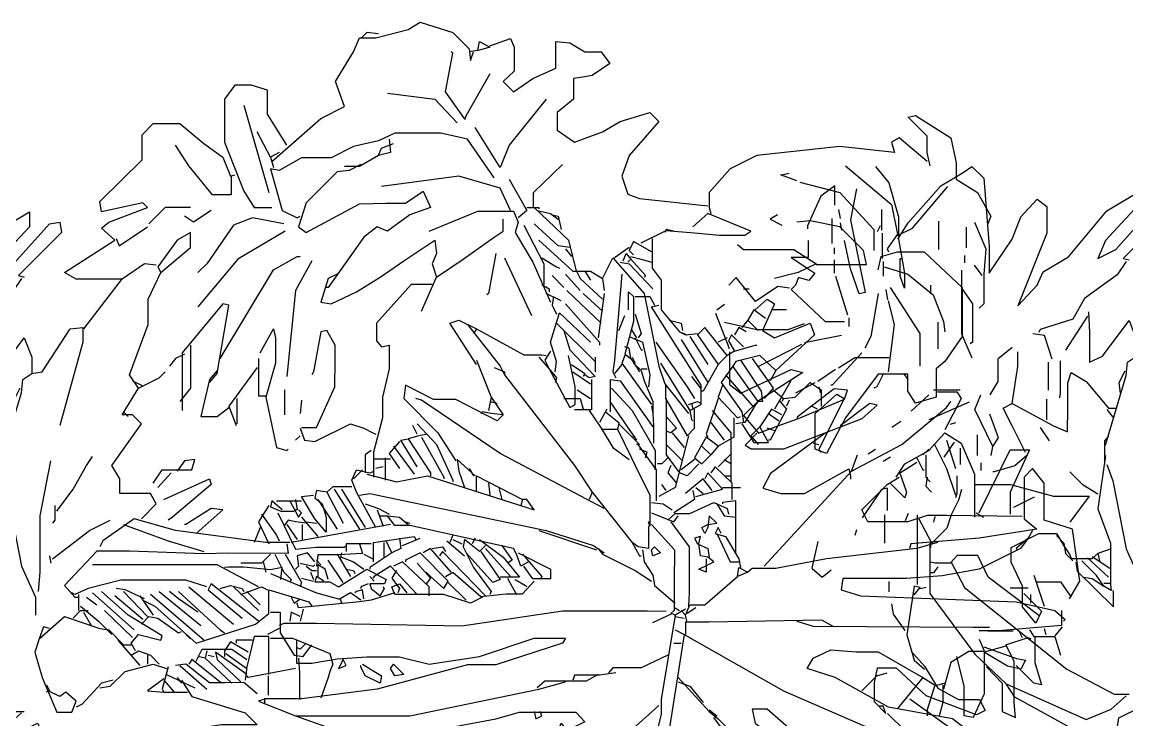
# Model space of a CAD drawing. Extents: x -109 to 1815, y -14679 to 345.
# Drawn here: x -96.079 to -95.54, y -54.977 to -54.637 of the extents above; entities that cross this region are included whole.
import ezdxf

# ---------------------------------------------------------------- set-up
doc = ezdxf.new("R2010")
doc.units = 0
doc.header["$MEASUREMENT"] = 0
doc.layers.get('0').update_dxf_attribs({"linetype": 'CONTINUOUS'})
doc.layers.add('linha-vista-3', color=1, linetype='CONTINUOUS')

# ---------------------------------------------------------------- blocks, each defined once
blk = doc.blocks.new('JARDIM_5')
at = {"linetype": 'Continuous'}
for points in [[(-0.07271, 0.32612), (-0.03863, 0.35607), (-0.0221, 0.36433), (-0.0283, 0.38189), (-0.01591, 0.40254), (-0.01177, 0.41235), (-0.00042, 0.41235), (0.0223, 0.41803), (0.03057, 0.4232), (0.05329, 0.41597), (0.06465, 0.40461), (0.06568, 0.39635), (0.06774, 0.40254)], [(0.00165, 0.41494), (-0.00661, 0.41597), (-0.01074, 0.41184)], [(0.07084, 0.40358), (0.07187, 0.40977), (0.0791, 0.40564), (0.07187, 0.40358), (0.06465, 0.40254)], [(0.0791, 0.40667), (0.09356, 0.41184), (0.09615, 0.40564), (0.09615, 0.38912), (0.0884, 0.38189), (0.09563, 0.37466), (0.10906, 0.38395), (0.12506, 0.39118), (0.12506, 0.40977), (0.13487, 0.40874), (0.1452, 0.40254), (0.15656, 0.40254), (0.16276, 0.39428), (0.15036, 0.38602), (0.1452, 0.38499), (0.13746, 0.38395), (0.13746, 0.3695), (0.12609, 0.3602), (0.12609, 0.34781), (0.13797, 0.33955), (0.15759, 0.34677), (0.16999, 0.354), (0.19064, 0.3602), (0.19684, 0.354), (0.17618, 0.33025), (0.17102, 0.31579), (0.17515, 0.3034), (0.18341, 0.3003), (0.23092, 0.29514)], [(0.06155, 0.35607), (0.04812, 0.37466), (0.05329, 0.40151), (0.05225, 0.40254)], [(0.0791, 0.38705), (0.06258, 0.35813), (0.06155, 0.35504)], [(-0.06238, 0.33748), (-0.07581, 0.35917), (-0.07581, 0.37569), (-0.08717, 0.37931), (-0.09853, 0.37931), (-0.10576, 0.3695), (-0.10576, 0.33955), (-0.09233, 0.30546), (-0.0851, 0.2941), (-0.07271, 0.2941)], [(0.00785, 0.37363), (0.04089, 0.3695), (0.05639, 0.35297)], [(0.11835, 0.3695), (0.09253, 0.33748), (0.08633, 0.32199), (0.06878, 0.34987)], [(-0.09233, 0.36536), (-0.07477, 0.30443)], [(0.38583, 0.32302), (0.38376, 0.33232), (0.38376, 0.34368), (0.37034, 0.3571)], [(0.37137, 0.3571), (0.3755, 0.35813), (0.40029, 0.34264), (0.4039, 0.32509), (0.4039, 0.31373), (0.41888, 0.30443), (0.42817, 0.28791), (0.42611, 0.28275)], [(-0.15326, 0.25383), (-0.16153, 0.25486), (-0.17701, 0.24402), (-0.20903, 0.24402), (-0.21729, 0.24866), (-0.18218, 0.27138), (-0.19147, 0.27965), (-0.18631, 0.28378), (-0.15946, 0.2941), (-0.16256, 0.2972), (-0.19147, 0.29101), (-0.19251, 0.29824), (-0.16307, 0.32715), (-0.16307, 0.34471), (-0.15533, 0.35245), (-0.13674, 0.35245), (-0.12021, 0.33851), (-0.10679, 0.32922), (-0.10162, 0.31579), (-0.09853, 0.31683)], [(-0.07374, 0.32922), (-0.08304, 0.34677)], [(0.0822, 0.31476), (0.06362, 0.34161), (0.04503, 0.34574), (0.01301, 0.34574), (0.00165, 0.34058), (-0.01591, 0.33645), (-0.0314, 0.3287), (-0.05205, 0.3287), (-0.06755, 0.31992), (-0.07374, 0.32096), (-0.06548, 0.29204), (-0.05515, 0.28688), (-0.05309, 0.28791)], [(0.00888, 0.34161), (0.00991, 0.33232), (0.00165, 0.33025), (-0.01177, 0.32251), (-0.0221, 0.32251)], [(0.38376, 0.32612), (0.36414, 0.34264), (0.35898, 0.33955), (0.36105, 0.33232), (0.32283, 0.33645), (0.265, 0.33025), (0.24641, 0.32096), (0.23195, 0.30443), (0.23195, 0.2941), (0.23298, 0.28997)], [(-0.10111, 0.31579), (-0.10111, 0.30288), (-0.11402, 0.30288), (-0.13054, 0.32302), (-0.13984, 0.33748)], [(-0.06755, 0.33232), (-0.07374, 0.32922), (-0.07168, 0.32199)], [(0.00165, 0.33025), (0.00371, 0.33541), (0.01198, 0.33851)], [(-0.01074, 0.32405), (-0.019, 0.31992), (-0.02727, 0.31889), (-0.04895, 0.2972), (-0.05412, 0.28068), (-0.04895, 0.27655), (-0.01177, 0.29669), (0.00681, 0.29695), (0.02024, 0.29695), (0.03263, 0.30546), (0.0378, 0.2941), (0.02334, 0.28894), (0.00785, 0.27758), (0.00062, 0.28068), (-0.00868, 0.27345), (-0.03346, 0.23834), (-0.03553, 0.23834)], [(0.10957, 0.2941), (0.10957, 0.30443), (0.12971, 0.32405)], [(0.09356, 0.29204), (0.08633, 0.30753), (0.05742, 0.31579), (0.00371, 0.30856)], [(0.29288, 0.31269), (0.28152, 0.31683)], [(0.28256, 0.31683), (0.28772, 0.31786)], [(0.32696, 0.32302), (0.35898, 0.29617), (0.36311, 0.27552), (0.35588, 0.26519), (0.35691, 0.26312)], [(-0.42178, 0.31063), (-0.41248, 0.29927), (-0.40577, 0.27552), (-0.40577, 0.26002), (-0.40164, 0.23627), (-0.40164, 0.22594), (-0.40474, 0.23421), (-0.40474, 0.2466), (-0.40319, 0.2466)], [(-0.40628, 0.26002), (-0.39905, 0.27138), (-0.37634, 0.2972), (-0.36084, 0.3065), (-0.35465, 0.31063), (-0.34639, 0.30237), (-0.34277, 0.25486), (-0.34277, 0.23627), (-0.32676, 0.26002), (-0.32057, 0.27552), (-0.30921, 0.28791), (-0.30249, 0.28275), (-0.30249, 0.26415), (-0.32263, 0.21355), (-0.30921, 0.22801), (-0.30508, 0.2373), (-0.28752, 0.24763), (-0.26067, 0.27965), (-0.24156, 0.29101), (-0.24156, 0.28068), (-0.2617, 0.25899), (-0.26686, 0.2466), (-0.25447, 0.25279), (-0.22762, 0.28275), (-0.22039, 0.28378), (-0.21936, 0.27655), (-0.24931, 0.2466), (-0.24518, 0.24557)], [(0.09253, 0.31373), (0.10492, 0.29204), (0.09873, 0.28688)], [(0.29495, 0.31166), (0.32283, 0.30443), (0.34659, 0.27861), (0.34659, 0.26415)], [(0.36311, 0.27448), (0.37344, 0.27965), (0.39822, 0.30856)], [(-0.45018, 0.28378), (-0.45018, 0.2972), (-0.45999, 0.28997), (-0.46928, 0.26932), (-0.46928, 0.26725)], [(-0.4352, 0.29514), (-0.43933, 0.27345), (-0.429, 0.22284), (-0.43314, 0.22181), (-0.43933, 0.23937), (-0.44346, 0.25899)], [(-0.12951, 0.2941), (-0.14707, 0.2941), (-0.15843, 0.28275)], [(0.10492, 0.2941), (0.11319, 0.2941), (0.11319, 0.29307)], [(0.11009, 0.2941), (0.13384, 0.27138), (0.13901, 0.25073), (0.1421, 0.24453), (0.15759, 0.23007)], [(-0.11505, 0.29204), (-0.12744, 0.28378), (-0.13364, 0.28791)], [(-0.06445, 0.28275), (-0.08613, 0.28688), (-0.09956, 0.28171), (-0.11815, 0.25486), (-0.12435, 0.24866)], [(0.0316, 0.22181), (0.04193, 0.24557), (0.06052, 0.25796), (0.0822, 0.27345), (0.0884, 0.27758), (0.0884, 0.28584)], [(0.03676, 0.27758), (0.07084, 0.29152), (0.09563, 0.29152), (0.09873, 0.28378), (0.09666, 0.27655), (0.10906, 0.25589), (0.12145, 0.22801)], [(0.11215, 0.29204), (0.12145, 0.28997), (0.12661, 0.28584)], [(0.12248, 0.28894), (0.12661, 0.28791), (0.12868, 0.27861)], [(0.18445, 0.26932), (0.202, 0.2781), (0.22163, 0.27629), (0.23918, 0.27487), (0.25674, 0.27487), (0.26087, 0.27758), (0.23092, 0.28997), (0.22059, 0.28068)], [(0.27946, 0.28894), (0.27429, 0.28584), (0.28256, 0.28171)], [(0.30631, 0.25434), (0.34142, 0.25434), (0.33936, 0.26415), (0.32283, 0.28068), (0.30218, 0.28481), (0.29288, 0.28378)], [(-0.4476, 0.28068), (-0.44656, 0.27448)], [(-0.41764, 0.28068), (-0.41764, 0.26622)], [(-0.18115, 0.27242), (-0.17908, 0.26725), (-0.15946, 0.28068)], [(-0.06341, 0.27758), (-0.09646, 0.25796), (-0.12435, 0.22491)], [(0.10286, 0.28171), (0.1168, 0.25486), (0.1168, 0.2404)], [(0.13487, 0.26622), (0.12661, 0.26725), (0.11009, 0.28275)], [(0.20717, 0.27758), (0.202, 0.27861), (0.20097, 0.27655)], [(0.41681, 0.28378), (0.42456, 0.26519), (0.42327, 0.24763), (0.42327, 0.22698), (0.41991, 0.22388)], [(-0.45224, 0.27448), (-0.45224, 0.25693)], [(-0.44656, 0.27138), (-0.44553, 0.26622)], [(-0.37788, 0.27242), (-0.37788, 0.25279)], [(-0.16359, 0.07723), (-0.15326, 0.08756), (-0.15739, 0.09478), (-0.17856, 0.09478), (-0.17856, 0.10511), (-0.18424, 0.11441), (-0.16359, 0.14332), (-0.16978, 0.14952), (-0.17701, 0.14952), (-0.16565, 0.16811), (-0.17185, 0.1774), (-0.15894, 0.21252), (-0.15894, 0.23007), (-0.15016, 0.24866), (-0.12951, 0.26622), (-0.12951, 0.27655), (-0.1388, 0.27138), (-0.15223, 0.25279), (-0.15016, 0.24866)], [(-0.02727, 0.24763), (-0.03346, 0.24453), (-0.03863, 0.22801), (-0.0314, 0.22698), (-0.01384, 0.23524), (0.00268, 0.24557), (0.01921, 0.25693), (0.04089, 0.27138), (0.04193, 0.26209), (0.03883, 0.25486), (0.04193, 0.24557)], [(0.11319, 0.27138), (0.13694, 0.2497), (0.14933, 0.2497), (0.15759, 0.24453), (0.16482, 0.25899), (0.18651, 0.23421), (0.19684, 0.1836), (0.20097, 0.17121), (0.21749, 0.15055)], [(0.19168, 0.26312), (0.17928, 0.27035), (0.17618, 0.26415), (0.17928, 0.26106)], [(0.19219, 0.27242), (0.19219, 0.25176), (0.19839, 0.2435), (0.19839, 0.22284), (0.2113, 0.20735), (0.21646, 0.20529)], [(-0.41868, 0.26932), (-0.42074, 0.26519)], [(-0.41713, 0.26415), (-0.41713, 0.2466)], [(-0.35878, 0.26829), (-0.35878, 0.25383)], [(0.08324, 0.26209), (0.07807, 0.23421), (0.07704, 0.23317)], [(0.13178, 0.26519), (0.13591, 0.26002)], [(0.17618, 0.26622), (0.16586, 0.25899)], [(0.17205, 0.25693), (0.17412, 0.26209), (0.17722, 0.25796), (0.17515, 0.25589)], [(0.25157, 0.26829), (0.2557, 0.26467), (0.29082, 0.26467), (0.30631, 0.25486), (0.29392, 0.24866), (0.27739, 0.24453)], [(0.34969, 0.25073), (0.35175, 0.26002), (0.36311, 0.26312), (0.3817, 0.26312), (0.40804, 0.23834), (0.40804, 0.20426), (0.39616, 0.1867), (0.38996, 0.18154), (0.38996, 0.16191), (0.3755, 0.15778), (0.37034, 0.16604), (0.37034, 0.17792), (0.34969, 0.17792), (0.32696, 0.14745), (0.31354, 0.12267), (0.30579, 0.12577), (0.30579, 0.15055), (0.32077, 0.16398), (0.32593, 0.16088), (0.31664, 0.14229), (0.30837, 0.12577), (0.30941, 0.1237)], [(-0.46877, 0.25899), (-0.46877, 0.24711), (-0.48064, 0.24711), (-0.47032, 0.2404), (-0.46412, 0.23627), (-0.46825, 0.23111), (-0.47548, 0.23317), (-0.47754, 0.22801), (-0.48064, 0.22491), (-0.45689, 0.20271), (-0.44346, 0.20271)], [(-0.10885, 0.18876), (-0.07168, 0.25073), (-0.05515, 0.26002), (-0.05309, 0.26002)], [(-0.04482, 0.25693), (-0.05618, 0.23627), (-0.06238, 0.17637)], [(0.08943, 0.25899), (0.10802, 0.21871)], [(0.11525, 0.25899), (0.12558, 0.25279), (0.12765, 0.25176)], [(0.16999, 0.25589), (0.17618, 0.25486), (0.19271, 0.2373)], [(0.17722, 0.26002), (0.18445, 0.25796), (0.19168, 0.25589)], [(0.17722, 0.25796), (0.18754, 0.2466), (0.18651, 0.24557)], [(-0.45069, 0.25383), (-0.45069, 0.2497)], [(-0.35981, 0.24866), (-0.35981, 0.2435)], [(0.12248, 0.2466), (0.13074, 0.23834)], [(0.13178, 0.24763), (0.1421, 0.23627)], [(0.1452, 0.2497), (0.14933, 0.2435)], [(0.17102, 0.24763), (0.16586, 0.18773), (0.16482, 0.17947), (0.16689, 0.17534)], [(0.35382, 0.25279), (0.37034, 0.24763), (0.3879, 0.23317), (0.39512, 0.21458), (0.39616, 0.20735)], [(0.42198, 0.2466), (0.41681, 0.25383)], [(-0.45069, 0.24557), (-0.45069, 0.23627)], [(-0.41661, 0.24453), (-0.41661, 0.23421)], [(-0.24724, 0.24453), (-0.25344, 0.23524), (-0.27616, 0.21871), (-0.28442, 0.20426), (-0.30714, 0.19703), (-0.30818, 0.19496)], [(-0.17701, 0.24453), (-0.20387, 0.20942)], [(0.03883, 0.2404), (0.02437, 0.2404), (0.0001, 0.21355), (0.0001, 0.20116), (0.00371, 0.19703), (0.00888, 0.19806), (0.00888, 0.18154), (0.00423, 0.16191), (0.00423, 0.14745), (-0.00196, 0.1237), (-0.00196, 0.10614)], [(0.11525, 0.2404), (0.12042, 0.2373), (0.12042, 0.23524)], [(0.15759, 0.24453), (0.15863, 0.23627)], [(-0.48167, 0.22594), (-0.48994, 0.22698), (-0.50543, 0.21665), (-0.51885, 0.23317), (-0.52402, 0.22801)], [(-0.44966, 0.23421), (-0.4414, 0.20735)], [(-0.36188, 0.23834), (-0.36188, 0.19393), (-0.35465, 0.1774)], [(0.12868, 0.22904), (0.11835, 0.23421)], [(0.12351, 0.23214), (0.12248, 0.22594), (0.12558, 0.21975)], [(0.15656, 0.21355), (0.13281, 0.23627)], [(0.15759, 0.22181), (0.14417, 0.23421)], [(0.15863, 0.23421), (0.15449, 0.20322)], [(0.17567, 0.22284), (0.17567, 0.23524), (0.17928, 0.23214), (0.17928, 0.21458), (0.17308, 0.19186), (0.17722, 0.18876), (0.17618, 0.19599), (0.17308, 0.19703)], [(0.18031, 0.23214), (0.19064, 0.23214), (0.19374, 0.22594)], [(0.2557, 0.2373), (0.25984, 0.2373)], [(0.34969, 0.23421), (0.34452, 0.20426), (0.34039, 0.19599)], [(0.35795, 0.23834), (0.3786, 0.20632), (0.3786, 0.18567), (0.3786, 0.1836)], [(0.40752, 0.23834), (0.41527, 0.22698), (0.41527, 0.20013), (0.41371, 0.19909)], [(-0.41455, 0.22491), (-0.41351, 0.21768)], [(-0.38357, 0.22801), (-0.38357, 0.22181)], [(-0.11608, 0.17224), (-0.11092, 0.17844), (-0.10266, 0.22594), (-0.10679, 0.22698), (-0.13519, 0.1929), (-0.13519, 0.15262)], [(0.13178, 0.22698), (0.15553, 0.20013), (0.15553, 0.19806)], [(0.21853, 0.15262), (0.22627, 0.15675), (0.22627, 0.17018), (0.19168, 0.22491), (0.19684, 0.22594)], [(0.26397, 0.22284), (0.27223, 0.23007), (0.27739, 0.22698), (0.26913, 0.20839), (0.27739, 0.20322), (0.30218, 0.21355), (0.30528, 0.20529), (0.27843, 0.1805), (0.27429, 0.17327)], [(0.35691, 0.17947), (0.36105, 0.21252), (0.35691, 0.22904)], [(0.06981, 0.18463), (0.05122, 0.21355), (0.05742, 0.21562), (0.06981, 0.20942), (0.06774, 0.20632)], [(0.12455, 0.17947), (0.12558, 0.1867), (0.12145, 0.20013), (0.12765, 0.22078), (0.14933, 0.20013)], [(0.16895, 0.20839), (0.17308, 0.21871)], [(0.18031, 0.21975), (0.18445, 0.20632), (0.18238, 0.20322)], [(0.20407, 0.21562), (0.21233, 0.21355), (0.21336, 0.20839)], [(0.2588, 0.21562), (0.25467, 0.21045)], [(0.2712, 0.21665), (0.26293, 0.22284), (0.2588, 0.21562), (0.26603, 0.20839)], [(-0.53331, 0.20839), (-0.52402, 0.18463), (-0.52402, 0.1836)], [(-0.52712, 0.21458), (-0.53228, 0.21045)], [(-0.49407, 0.21097), (-0.48374, 0.21097)], [(-0.27358, 0.20942), (-0.2728, 0.19496), (-0.2728, 0.17431), (-0.26377, 0.17844), (-0.24518, 0.20322), (-0.24001, 0.1898), (-0.24001, 0.17844)], [(-0.2617, 0.11647), (-0.24724, 0.16501), (-0.24621, 0.17431), (-0.24001, 0.17844), (-0.23278, 0.17947), (-0.21316, 0.20942), (-0.20438, 0.21045), (-0.20438, 0.20013), (-0.21936, 0.14642), (-0.22039, 0.14229)], [(-0.08097, 0.1929), (-0.07168, 0.20942), (-0.07013, 0.20322), (-0.07013, 0.18567), (-0.07684, 0.16191), (-0.06961, 0.1268), (-0.06238, 0.12473), (-0.06135, 0.12577)], [(-0.05205, 0.14074), (-0.04173, 0.14074), (-0.02882, 0.16914), (-0.02856, 0.18773), (-0.02856, 0.19806), (-0.0345, 0.20839), (-0.03863, 0.20735), (-0.04379, 0.17947), (-0.04482, 0.1774)], [(0.06362, 0.21252), (0.08633, 0.1836), (0.08943, 0.1774), (0.13797, 0.11441), (0.15036, 0.09582), (0.1483, 0.09065)], [(0.06981, 0.20942), (0.10286, 0.19135), (0.11525, 0.19135), (0.11835, 0.19083)], [(0.12558, 0.21355), (0.15243, 0.1867)], [(0.13074, 0.20839), (0.13487, 0.19496), (0.15243, 0.17637), (0.1483, 0.17534), (0.1452, 0.1774)], [(0.17722, 0.20942), (0.18135, 0.20322)], [(0.23815, 0.18463), (0.24434, 0.19083), (0.22885, 0.21045), (0.22369, 0.20529), (0.23815, 0.18463), (0.22782, 0.16604), (0.22679, 0.16604)], [(0.25777, 0.20735), (0.25261, 0.21045), (0.24951, 0.20529)], [(-0.52712, 0.20219), (-0.5044, 0.19703), (-0.48271, 0.19703), (-0.47135, 0.20116)], [(-0.44037, 0.20529), (-0.44037, 0.19909)], [(-0.3784, 0.20219), (-0.3784, 0.1836)], [(-0.27409, 0.20632), (-0.28958, 0.18257)], [(0.17618, 0.20426), (0.18548, 0.20013), (0.19064, 0.1774), (0.18961, 0.16914)], [(0.18031, 0.20322), (0.18445, 0.19496), (0.18548, 0.19496)], [(0.19477, 0.20013), (0.21646, 0.16914), (0.22163, 0.16088)], [(0.2113, 0.20735), (0.21543, 0.20529), (0.22369, 0.20632)], [(0.21233, 0.20219), (0.23092, 0.17224)], [(0.21853, 0.20426), (0.23092, 0.18463)], [(0.24434, 0.20322), (0.23815, 0.20013)], [(0.2557, 0.19703), (0.24744, 0.20529), (0.24538, 0.20116), (0.24951, 0.19393), (0.24434, 0.19083)], [(-0.44553, 0.1929), (-0.47135, 0.18773)], [(-0.29888, 0.17637), (-0.30404, 0.1929), (-0.31231, 0.19393)], [(-0.12951, 0.19806), (-0.12951, 0.16811), (-0.13674, 0.15882)], [(0.12145, 0.19393), (0.11732, 0.18773), (0.12042, 0.18154), (0.13487, 0.15468), (0.13849, 0.15675), (0.13849, 0.16914), (0.13384, 0.19083)], [(0.24951, 0.19393), (0.26397, 0.19806), (0.265, 0.19806)], [(0.33832, 0.1929), (0.31767, 0.17018), (0.31664, 0.17018)], [(-0.47341, 0.1867), (-0.50336, 0.17121)], [(-0.13364, 0.19186), (-0.13984, 0.18876), (-0.14397, 0.1836)], [(-0.082, 0.18876), (-0.082, 0.16295), (-0.07684, 0.16295)], [(0.06981, 0.18773), (0.08014, 0.16191), (0.07807, 0.15262)], [(0.11319, 0.1898), (0.12145, 0.1805), (0.12558, 0.17534), (0.12455, 0.17224)], [(0.15243, 0.1898), (0.15243, 0.17947)], [(0.17308, 0.19083), (0.17102, 0.18567), (0.19168, 0.15675)], [(0.17722, 0.18876), (0.18341, 0.17947)], [(0.17825, 0.1898), (0.18031, 0.18567)], [(0.17928, 0.18567), (0.18445, 0.1805), (0.18651, 0.17327), (0.19271, 0.15882), (0.19271, 0.15055)], [(0.19787, 0.18567), (0.21853, 0.15262), (0.21956, 0.14642), (0.22059, 0.14539)], [(0.27843, 0.1805), (0.26707, 0.19083), (0.25054, 0.1867), (0.24848, 0.1836)], [(0.25364, 0.18773), (0.2681, 0.16604), (0.26913, 0.15882), (0.26603, 0.15882)], [(0.2619, 0.18876), (0.27636, 0.16811), (0.27016, 0.16088)], [(-0.5235, 0.18154), (-0.5235, 0.15882), (-0.51576, 0.15262), (-0.48064, 0.16914), (-0.47238, 0.16708), (-0.50336, 0.14745), (-0.51369, 0.13713), (-0.50336, 0.12473), (-0.48994, 0.1299), (-0.47548, 0.13506), (-0.44346, 0.14849), (-0.4414, 0.15468), (-0.45069, 0.15572), (-0.47651, 0.13609), (-0.47651, 0.13506)], [(-0.41248, 0.1774), (-0.43623, 0.1774), (-0.4476, 0.17018)], [(-0.32676, 0.18463), (-0.33658, 0.17637), (-0.33658, 0.16088), (-0.34225, 0.15159)], [(-0.32676, 0.14539), (-0.32263, 0.17121), (-0.32263, 0.18154)], [(-0.16565, 0.16811), (-0.1512, 0.17534), (-0.14707, 0.17947)], [(-0.11092, 0.1805), (-0.11608, 0.17431), (-0.12228, 0.14849), (-0.11092, 0.14849), (-0.10266, 0.15468)], [(-0.08304, 0.18257), (-0.10266, 0.15572), (-0.09749, 0.14229)], [(0.0822, 0.18257), (0.08943, 0.17947), (0.08943, 0.1774)], [(0.13591, 0.18463), (0.1452, 0.17844), (0.14417, 0.17637)], [(0.13694, 0.17947), (0.14933, 0.17121)], [(0.17102, 0.18463), (0.16586, 0.17844)], [(0.18445, 0.18154), (0.18858, 0.18154)], [(0.24331, 0.1774), (0.26293, 0.15468), (0.26603, 0.15882), (0.24848, 0.1836), (0.24021, 0.17224), (0.25467, 0.15159), (0.2557, 0.14436)], [(0.35278, 0.1774), (0.34865, 0.16914), (0.34659, 0.16811)], [(0.36724, 0.17844), (0.37034, 0.17431)], [(-0.30146, 0.17431), (-0.30146, 0.15468)], [(-0.2932, 0.17534), (-0.2932, 0.15262), (-0.29372, 0.14952)], [(-0.16978, 0.17327), (-0.16359, 0.17018), (-0.16359, 0.16914)], [(0.08014, 0.16191), (0.0884, 0.14952), (0.08427, 0.14539), (0.05535, 0.16036), (0.03986, 0.16036), (0.02024, 0.17018), (0.01921, 0.16088), (0.04296, 0.13713), (0.05535, 0.1175)], [(0.14985, 0.17431), (0.14985, 0.15313), (0.13797, 0.15313)], [(0.16327, 0.15159), (0.16327, 0.17431), (0.16999, 0.17327), (0.19271, 0.14126)], [(0.20149, 0.17121), (0.20149, 0.16088), (0.21646, 0.13506), (0.22163, 0.14023), (0.22163, 0.15262), (0.22163, 0.15365)], [(0.21956, 0.17637), (0.22575, 0.16811)], [(0.24125, 0.17018), (0.23815, 0.16191), (0.25157, 0.14745), (0.25364, 0.14849)], [(0.28875, 0.17327), (0.27739, 0.15365)], [(0.28359, 0.16088), (0.29185, 0.16191), (0.30218, 0.17224), (0.30992, 0.16708), (0.30992, 0.15572)], [(-0.44966, 0.16914), (-0.46205, 0.16088)], [(-0.31747, 0.11131), (-0.32676, 0.1299), (-0.33296, 0.14229), (-0.32676, 0.14539), (-0.29785, 0.1299), (-0.28803, 0.12577), (-0.28778, 0.14229), (-0.28778, 0.15985), (-0.28545, 0.16708), (-0.27513, 0.16088), (-0.25963, 0.14229), (-0.25447, 0.14229)], [(-0.24827, 0.16811), (-0.2524, 0.15985), (-0.25137, 0.15262)], [(-0.06393, 0.16708), (-0.06393, 0.14952)], [(0.14004, 0.16708), (0.14933, 0.16088)], [(0.16379, 0.16811), (0.17825, 0.15262), (0.19426, 0.12473), (0.19426, 0.11234), (0.19374, 0.11131)], [(0.27636, 0.16708), (0.28359, 0.16088), (0.28256, 0.15882)], [(0.30837, 0.16914), (0.30941, 0.16501)], [(0.39099, 0.16553), (0.40442, 0.16553), (0.40752, 0.16088), (0.39616, 0.13919)], [(-0.46412, 0.15985), (-0.47754, 0.15262)], [(-0.36291, 0.15468), (-0.3815, 0.15468)], [(-0.09698, 0.14332), (-0.09698, 0.16088)], [(-0.05205, 0.15985), (-0.05309, 0.15055)], [(0.15863, 0.08446), (0.08633, 0.12267), (0.0316, 0.15985), (0.02747, 0.16088)], [(0.0791, 0.15882), (0.08427, 0.15778)], [(0.13074, 0.16088), (0.1421, 0.16088), (0.14417, 0.15365)], [(0.16276, 0.15882), (0.18135, 0.13196)], [(0.19168, 0.15572), (0.19271, 0.15055), (0.19322, 0.14229), (0.19322, 0.1299)], [(0.202, 0.16088), (0.202, 0.12164), (0.21027, 0.11028), (0.2113, 0.11028)], [(0.21749, 0.15675), (0.22369, 0.15882), (0.22575, 0.15778)], [(0.21956, 0.15778), (0.22059, 0.15365)], [(0.23815, 0.16088), (0.22989, 0.13609), (0.23092, 0.13403)], [(0.26293, 0.15468), (0.25674, 0.14436), (0.25054, 0.14332)], [(0.27016, 0.04418), (0.3311, 0.11028), (0.36621, 0.12887), (0.39719, 0.15468), (0.40029, 0.15882)], [(0.28049, 0.15985), (0.28566, 0.15365), (0.27429, 0.13196), (0.27326, 0.13196)], [(0.28772, 0.15985), (0.28566, 0.15572)], [(0.30734, 0.15365), (0.30321, 0.15572)], [(-0.3846, 0.15159), (-0.39699, 0.14023)], [(-0.35671, 0.14642), (-0.3846, 0.13403)], [(-0.34019, 0.11544), (-0.35258, 0.14126), (-0.34845, 0.15159)], [(-0.30249, 0.13403), (-0.30249, 0.14849)], [(-0.17598, 0.15159), (-0.17288, 0.14849)], [(0.0884, 0.14952), (0.08014, 0.15055), (0.07394, 0.15159), (0.07291, 0.15055)], [(0.1483, 0.15262), (0.15656, 0.14023), (0.16482, 0.1268), (0.17618, 0.11854)], [(0.16069, 0.15365), (0.15553, 0.14436)], [(0.15966, 0.15159), (0.16895, 0.14436), (0.16792, 0.13919)], [(0.202, 0.14849), (0.20923, 0.14023), (0.2051, 0.13713), (0.202, 0.13816)], [(0.24899, 0.14745), (0.24899, 0.13403), (0.23815, 0.12783), (0.23298, 0.12164), (0.22679, 0.12783)], [(0.23402, 0.15262), (0.24693, 0.13713), (0.24693, 0.10305)], [(0.28256, 0.14952), (0.27533, 0.15365), (0.26707, 0.14126)], [(0.27326, 0.15055), (0.28049, 0.14539)], [(-0.5044, 0.12473), (-0.51266, 0.11647), (-0.50853, 0.11389), (-0.48581, 0.11389), (-0.43107, 0.13506), (-0.42074, 0.14436), (-0.42591, 0.14539), (-0.44656, 0.1299)], [(-0.26067, 0.14126), (-0.25654, 0.13609)], [(-0.05309, 0.14023), (-0.04999, 0.13196), (-0.04276, 0.13093), (-0.01797, 0.14332), (-0.00868, 0.14023), (-0.00248, 0.13713), (-0.00042, 0.13609)], [(0.0285, 0.13609), (0.0254, 0.14229)], [(0.0285, 0.14332), (0.04193, 0.12887), (0.05329, 0.10408), (0.05329, 0.10305)], [(0.15656, 0.13971), (0.16792, 0.13971), (0.17722, 0.1206), (0.18031, 0.11441), (0.19064, 0.09375), (0.19064, 0.07206), (0.18961, 0.07516), (0.19064, 0.07516)], [(0.16895, 0.14332), (0.17825, 0.13403), (0.18031, 0.13506)], [(0.23298, 0.14436), (0.24228, 0.13196)], [(0.25467, 0.14332), (0.26293, 0.13041), (0.27326, 0.13041), (0.26707, 0.14126), (0.26087, 0.13506), (0.26603, 0.12887)], [(0.27843, 0.13816), (0.27223, 0.14023)], [(-0.40422, 0.133), (-0.41041, 0.12887)], [(-0.36601, 0.13196), (-0.37014, 0.13093)], [(-0.34122, 0.10924), (-0.34019, 0.11544), (-0.33606, 0.12164), (-0.34225, 0.13816)], [(-0.05309, 0.13506), (-0.05618, 0.13196)], [(0.01611, 0.13093), (0.00888, 0.12267), (0.01611, 0.11234)], [(0.0285, 0.11337), (0.01714, 0.13196), (0.0223, 0.133), (0.0378, 0.10924), (0.0378, 0.10718)], [(0.03573, 0.13609), (0.02953, 0.13506), (0.0223, 0.133)], [(0.0316, 0.13403), (0.04709, 0.10614), (0.04709, 0.10511)], [(0.17825, 0.13403), (0.18341, 0.12887)], [(0.21749, 0.13506), (0.2082, 0.09892), (0.19684, 0.09272)], [(0.20613, 0.13713), (0.2144, 0.1268)], [(0.23815, 0.12783), (0.22989, 0.13403), (0.22163, 0.11957), (0.22679, 0.11544), (0.23298, 0.12164)], [(0.36208, 0.10614), (0.36828, 0.11544), (0.3848, 0.12473), (0.39616, 0.13713), (0.40752, 0.1299), (0.41681, 0.10821), (0.41681, 0.07826)], [(0.39719, 0.13196), (0.40339, 0.11234)], [(-0.45689, 0.12473), (-0.4951, 0.09685), (-0.50026, 0.08652), (-0.48787, 0.08291), (-0.47135, 0.08291), (-0.44037, 0.09995), (-0.43933, 0.09478), (-0.43933, 0.09272)], [(-0.35103, 0.1237), (-0.35103, 0.10924)], [(-0.30714, 0.12887), (-0.30095, 0.11957)], [(-0.00352, 0.12473), (-0.00765, 0.12164), (-0.00765, 0.10924)], [(0.01198, 0.12783), (0.02644, 0.10821)], [(0.19529, 0.08962), (0.19529, 0.11131), (0.18238, 0.12887), (0.18135, 0.12887)], [(0.18754, 0.11957), (0.18858, 0.1237), (0.18341, 0.12577)], [(0.202, 0.12887), (0.21336, 0.1175)], [(0.30424, 0.1299), (0.30837, 0.12887)], [(0.3848, 0.12577), (0.38067, 0.12164)], [(0.38893, 0.12887), (0.39719, 0.11234), (0.40339, 0.09375)], [(0.41991, 0.08136), (0.4416, 0.12525), (0.45502, 0.12525), (0.4416, 0.09582), (0.4416, 0.08033)], [(-0.36704, 0.11854), (-0.37427, 0.10821)], [(-0.25963, 0.12267), (-0.26222, 0.11957), (-0.26222, 0.10305), (-0.26273, 0.10305)], [(-0.23537, 0.02662), (-0.23407, 0.04005), (-0.23407, 0.07929), (-0.22659, 0.1175)], [(-0.22246, 0.08239), (-0.2111, 0.09788), (-0.2018, 0.11441), (-0.19767, 0.1206)], [(-0.15533, 0.10201), (-0.14913, 0.11131), (-0.12848, 0.11131), (-0.12641, 0.11854), (-0.13364, 0.1175), (-0.1388, 0.11028)], [(-0.00145, 0.11905), (0.00991, 0.11905)], [(0.0063, 0.11957), (0.0063, 0.10408)], [(0.06878, 0.10718), (0.05639, 0.11854), (0.05742, 0.11028), (0.06155, 0.09892)], [(0.17722, 0.1206), (0.18031, 0.11441)], [(0.20304, 0.11957), (0.1989, 0.11544), (0.19581, 0.11544)], [(0.22163, 0.11854), (0.21233, 0.11131)], [(0.24744, 0.12267), (0.23815, 0.11337)], [(0.24228, 0.11854), (0.24744, 0.11544)], [(0.3311, 0.11028), (0.33523, 0.12164)], [(0.37654, 0.11647), (0.36518, 0.10924)], [(0.37654, 0.11957), (0.38067, 0.11131), (0.3817, 0.11131)], [(0.38273, 0.12164), (0.38273, 0.10614), (0.38583, 0.10305)], [(-0.42178, 0.11337), (-0.42694, 0.11028)], [(-0.41145, 0.10821), (-0.41661, 0.10511)], [(-0.36291, 0.11441), (-0.36291, 0.10305)], [(-0.31644, 0.10924), (-0.3247, 0.10201), (-0.33916, 0.09788), (-0.34019, 0.09788)], [(-0.2617, 0.10924), (-0.26686, 0.07206), (-0.25809, 0.04831), (-0.25809, 0.01939), (-0.25757, 0.01526), (-0.26273, 0.01836), (-0.2679, 0.02559), (-0.27822, 0.03592)], [(-0.14294, 0.10924), (-0.15223, 0.09892)], [(-0.00042, 0.07103), (-0.01384, 0.09582), (-0.01694, 0.10408), (-0.01384, 0.11131), (-0.00455, 0.10924), (-0.00145, 0.11028)], [(-0.00971, 0.11131), (-0.01591, 0.10511)], [(-0.00661, 0.10821), (0.01404, 0.10305), (0.03573, 0.10718), (0.11009, 0.08342), (0.10492, 0.09065), (0.10183, 0.09065)], [(0.00475, 0.11337), (-0.00042, 0.11234)], [(0.06465, 0.11234), (0.06774, 0.10718)], [(0.2051, 0.11441), (0.20304, 0.10924), (0.20923, 0.10201)], [(0.22472, 0.11544), (0.21646, 0.10718), (0.2113, 0.10924)], [(0.22266, 0.09272), (0.24125, 0.09788), (0.23092, 0.10924), (0.22885, 0.10511)], [(0.24796, 0.09065), (0.24796, 0.10201), (0.23608, 0.11337), (0.23298, 0.10924)], [(0.36414, 0.11028), (0.36931, 0.09582), (0.36828, 0.09169), (0.35795, 0.10201)], [(0.48291, 0.02146), (0.49014, 0.03385), (0.48497, 0.07), (0.46535, 0.07619), (0.46535, 0.10201), (0.45709, 0.11234), (0.45141, 0.10614), (0.45141, 0.07723), (0.46019, 0.07), (0.41991, 0.0638), (0.37241, 0.05967), (0.37137, 0.05657)], [(-0.34845, 0.10408), (-0.34845, 0.09892)], [(-0.26067, 0.10305), (-0.25654, 0.09169), (-0.24724, 0.04418), (-0.23743, 0.02249), (-0.23743, 0.0101)], [(-0.1481, 0.09065), (-0.11608, 0.10511), (-0.11505, 0.10098), (-0.1419, 0.07826), (-0.145, 0.07619)], [(0.06981, 0.09582), (0.06981, 0.10718), (0.10183, 0.09065), (0.10079, 0.08652)], [(0.07807, 0.10201), (0.0791, 0.09375)], [(0.202, 0.09685), (0.1989, 0.10098)], [(0.23402, 0.09685), (0.22782, 0.10511), (0.21543, 0.09478)], [(0.24331, 0.10718), (0.24744, 0.10718)], [(0.44986, 0.07878), (0.39719, 0.07955), (0.38376, 0.07955), (0.37034, 0.07516), (0.34246, 0.07516), (0.33832, 0.08342), (0.35588, 0.10098), (0.36414, 0.10614)], [(0.38376, 0.10614), (0.38273, 0.09995), (0.38686, 0.09582)], [(0.40442, 0.10718), (0.40442, 0.09478), (0.40339, 0.09169)], [(-0.26686, 0.08239), (-0.27719, 0.08859), (-0.28649, 0.09788)], [(-0.0345, 0.09582), (-0.04173, 0.09685), (-0.04276, 0.09169), (-0.03759, 0.08756), (-0.03501, 0.07826), (-0.03501, 0.06793), (-0.04276, 0.07723), (-0.05205, 0.09272), (-0.04379, 0.09375)], [(-0.01694, 0.09943), (-0.03036, 0.09943), (-0.0345, 0.09582), (-0.02314, 0.07413)], [(-0.02933, 0.09788), (-0.01177, 0.07)], [(-0.02417, 0.09788), (-0.00765, 0.07103)], [(-0.01177, 0.09375), (-0.00455, 0.09478), (0.11835, 0.06897), (0.1514, 0.05864), (0.15863, 0.05347)], [(0.0853, 0.09892), (0.08737, 0.09065)], [(0.15036, 0.09582), (0.17825, 0.0607), (0.18341, 0.05141), (0.18445, 0.05141)], [(0.22059, 0.09685), (0.22163, 0.09065), (0.20717, 0.08136)], [(0.22266, 0.09892), (0.22782, 0.09478)], [(0.24125, 0.09892), (0.25364, 0.09892)], [(-0.41351, 0.07103), (-0.41351, 0.08652), (-0.41764, 0.08549), (-0.43107, 0.06587)], [(-0.36188, 0.08549), (-0.36394, 0.07826), (-0.36911, 0.06793), (-0.3722, 0.05864), (-0.38253, 0.04831), (-0.39183, 0.06587)], [(-0.35258, 0.0891), (-0.3278, 0.0891), (-0.29785, 0.08084), (-0.27306, 0.08084), (-0.28649, 0.06277)], [(-0.224, 0.08652), (-0.224, 0.07619), (-0.22556, 0.07413)], [(-0.07477, 0.08652), (-0.082, 0.07516), (-0.07477, 0.05967)], [(-0.06548, 0.08342), (-0.07271, 0.08962), (-0.07374, 0.08549), (-0.06651, 0.08239), (-0.05722, 0.08239)], [(-0.06961, 0.08962), (-0.05205, 0.08962)], [(-0.06032, 0.08962), (-0.05412, 0.07826), (-0.05205, 0.08136), (-0.05412, 0.08342)], [(-0.05618, 0.09065), (-0.05515, 0.08342), (-0.05722, 0.08342)], [(-0.04069, 0.09065), (-0.02727, 0.07)], [(-0.00765, 0.08756), (0.00165, 0.08446), (0.00888, 0.08033)], [(0.19168, 0.08859), (0.19994, 0.08756), (0.20613, 0.08342)], [(0.20304, 0.07619), (0.2082, 0.08084), (0.21853, 0.08084), (0.23505, 0.08859), (0.24434, 0.08446), (0.24538, 0.08033)], [(0.23711, 0.08756), (0.24228, 0.07929), (0.25054, 0.07826)], [(0.25054, 0.05347), (0.25054, 0.08962), (0.24125, 0.08859), (0.24125, 0.08756)], [(-0.31127, 0.08033), (-0.32573, 0.0731)], [(-0.06032, 0.0607), (-0.07684, 0.0607), (-0.13984, 0.06897), (-0.16875, 0.07723), (-0.19044, 0.06174), (-0.19251, 0.05761)], [(-0.12538, 0.0669), (-0.11505, 0.07619), (-0.10679, 0.08342), (-0.11505, 0.08446), (-0.13261, 0.0731), (-0.13364, 0.0731)], [(-0.07994, 0.08033), (-0.06961, 0.06587), (-0.06755, 0.06174)], [(-0.06858, 0.08136), (-0.05618, 0.05606), (-0.04173, 0.05735), (-0.0221, 0.05735), (-0.02107, 0.05864)], [(-0.05205, 0.07826), (-0.04069, 0.06483)], [(0.00062, 0.08342), (0.00475, 0.07206)], [(0.00268, 0.07929), (0.00785, 0.07929)], [(0.10596, 0.04728), (0.10079, 0.04418), (0.09769, 0.05244), (0.09563, 0.05657), (0.02334, 0.07258), (0.01301, 0.07258), (0.00785, 0.07929), (0.01611, 0.07826), (0.0223, 0.0731)], [(0.19168, 0.08136), (0.20717, 0.07516), (0.21027, 0.07929)], [(0.23092, 0.0731), (0.23711, 0.07413), (0.23195, 0.07929), (0.23092, 0.07103), (0.22885, 0.0669), (0.22679, 0.07103), (0.23092, 0.0731)], [(0.41785, 0.08136), (0.42301, 0.07826)], [(-0.22556, 0.04934), (-0.19974, 0.06897), (-0.18528, 0.07619)], [(-0.17598, 0.0731), (-0.145, 0.06174), (-0.12021, 0.05451)], [(-0.08097, 0.07103), (-0.0851, 0.0607)], [(-0.04895, 0.07413), (-0.05618, 0.07516), (-0.06135, 0.07619), (-0.06445, 0.07206)], [(-0.06238, 0.0731), (-0.05515, 0.06277)], [(0.00991, 0.0731), (-0.05928, 0.0607)], [(-0.05154, 0.0731), (-0.05154, 0.06277)], [(-0.04895, 0.07516), (-0.04173, 0.07413)], [(0.02024, 0.07516), (0.02334, 0.07413)], [(0.18961, 0.07206), (0.18961, 0.05657), (0.18238, 0.05761), (0.17825, 0.0607)], [(0.19168, 0.0731), (0.20768, 0.05554), (0.20742, 0.03282), (0.20742, 0.0132), (0.2051, 0.01113)], [(0.2051, 0.07516), (0.21801, 0.05761), (0.21801, 0.02559), (0.21749, 0.0163)], [(0.24021, 0.0669), (0.23815, 0.07103), (0.23608, 0.0669), (0.24331, 0.06483), (0.25261, 0.04934), (0.25364, 0.04315)], [(-0.41558, 0.06793), (-0.41558, 0.04831)], [(-0.39905, 0.06897), (-0.40112, 0.0638)], [(-0.39286, 0.06793), (-0.39286, 0.02249), (-0.39286, 0.01939)], [(-0.38047, 0.0669), (-0.3815, 0.06277)], [(-0.00196, 0.04728), (-0.00196, 0.0607), (0.02644, 0.06483), (0.02747, 0.06277)], [(0.01611, 0.0638), (0.01714, 0.05657), (0.01094, 0.05347), (0.00681, 0.06174)], [(0.01817, 0.05864), (0.03057, 0.0638)], [(0.04916, 0.06174), (0.06155, 0.05141)], [(0.05329, 0.06587), (0.05122, 0.0607)], [(0.05329, 0.06277), (0.05948, 0.05967)], [(0.07601, 0.05864), (0.07187, 0.05451), (0.06155, 0.06277), (0.06052, 0.05761), (0.06774, 0.04315), (0.08014, 0.02662), (0.0791, 0.02456)], [(0.06878, 0.0638), (0.06671, 0.05967)], [(0.07187, 0.06277), (0.0884, 0.05038), (0.09976, 0.03643), (0.08633, 0.03643)], [(0.11319, 0.06897), (0.15346, 0.05554)], [(0.22989, 0.04934), (0.22989, 0.04005), (0.22472, 0.04211), (0.23092, 0.04521), (0.23505, 0.04728), (0.23092, 0.05038), (0.22575, 0.05141), (0.22472, 0.05967), (0.22575, 0.06483), (0.22163, 0.0638), (0.22369, 0.05967), (0.23092, 0.05657), (0.23195, 0.05038)], [(0.23711, 0.0669), (0.24641, 0.04728), (0.25261, 0.04728)], [(0.45399, 0.0638), (0.44883, 0.05657), (0.41991, 0.04211), (0.39409, 0.03747), (0.36931, 0.03566), (0.3249, 0.03566), (0.32387, 0.02766), (0.33729, 0.02352), (0.44573, 0.01939), (0.47258, 0.0132), (0.47981, 0.007), (0.47878, 0.00597)], [(0.45709, 0.06897), (0.45399, 0.0638), (0.44573, 0.05657), (0.44676, 0.05554)], [(-0.4352, 0.05761), (-0.43623, 0.05347)], [(-0.3185, 0.0132), (-0.30611, 0.0008), (-0.31024, -0.00746), (-0.31954, 0.0039), (-0.31954, 0.01836), (-0.32728, 0.03488), (-0.32728, 0.04521), (-0.30818, 0.05502), (-0.29578, 0.05502), (-0.29062, 0.04624), (-0.28649, 0.04005), (-0.28545, 0.03747), (-0.27099, 0.03747), (-0.26686, 0.04108)], [(-0.06238, 0.05967), (-0.06135, 0.05296), (-0.10266, 0.05322), (-0.12021, 0.05283), (-0.17185, 0.0547), (-0.19457, 0.0547), (-0.21729, 0.03075), (-0.21006, 0.02249), (-0.208, 0.02249)], [(-0.01177, 0.05967), (-0.00971, 0.05296), (-0.02623, 0.05218), (-0.04069, 0.05218), (-0.04173, 0.04418)], [(-0.00352, 0.05967), (-0.01074, 0.05967), (-0.02107, 0.05967), (-0.02107, 0.05451)], [(0.00526, 0.0607), (0.00526, 0.05038)], [(0.05225, 0.04005), (0.0378, 0.05657), (0.03263, 0.05347)], [(0.03883, 0.05657), (0.04606, 0.05761), (0.04812, 0.05451)], [(0.07601, 0.02352), (0.04606, 0.05451), (0.04399, 0.05141)], [(0.07291, 0.05451), (0.08633, 0.03488), (0.08117, 0.03282), (0.06258, 0.05347)], [(0.07601, 0.05657), (0.09356, 0.03695)], [(0.08737, 0.05864), (0.0946, 0.04831), (0.0915, 0.04624)], [(0.15449, 0.05657), (0.15759, 0.05244), (0.18031, 0.04108), (0.19168, 0.03385)], [(0.18548, 0.05554), (0.18651, 0.04728), (0.19271, 0.03798), (0.19374, 0.03075), (0.2082, 0.01836)], [(0.19374, 0.05761), (0.19787, 0.05347), (0.19271, 0.05141), (0.19168, 0.05554), (0.19374, 0.05761)], [(0.39099, 0.0607), (0.37654, 0.05657), (0.31354, 0.04934), (0.27843, 0.04263), (0.2619, 0.04263), (0.2588, 0.04005)], [(-0.46205, 0.04934), (-0.46619, 0.03075), (-0.45896, 0.02456), (-0.45276, 0.02972)], [(-0.38408, 0.04831), (-0.38408, 0.0132), (-0.35258, -0.02915), (-0.33089, -0.0498)], [(-0.38357, 0.04934), (-0.38357, 0.04521)], [(-0.29578, 0.05347), (-0.29062, 0.04831), (-0.28958, 0.04108), (-0.28442, 0.03592)], [(-0.22762, 0.05141), (-0.22659, 0.04624)], [(-0.07374, 0.05244), (-0.07994, 0.04624), (-0.09439, 0.04624)], [(-0.07891, 0.04728), (-0.07684, 0.04005)], [(-0.07064, 0.05244), (-0.06445, 0.04005), (-0.05928, 0.03488), (-0.06032, 0.03282)], [(-0.06341, 0.05244), (-0.05205, 0.03282), (-0.05309, 0.02972)], [(-0.04276, 0.04728), (-0.04792, 0.05347), (-0.05515, 0.05141), (-0.05412, 0.04418), (-0.05618, 0.04211)], [(-0.05309, 0.04624), (-0.04379, 0.04418), (-0.04276, 0.04521)], [(-0.04173, 0.04831), (-0.03863, 0.04521)], [(-0.02314, 0.03282), (-0.03346, 0.04831)], [(-0.02727, 0.05244), (-0.01797, 0.03695)], [(-0.02417, 0.05347), (-0.0252, 0.04934)], [(-0.02417, 0.05038), (-0.01591, 0.04728), (-0.00868, 0.04211)], [(-0.00868, 0.05244), (-0.00248, 0.04934)], [(0.01094, 0.05347), (-0.00455, 0.04315), (-0.00455, 0.04211)], [(0.03676, 0.02352), (0.03676, 0.02972), (0.01817, 0.04728), (0.01198, 0.04418)], [(0.0347, 0.04005), (0.0378, 0.03695), (0.04709, 0.02869), (0.05019, 0.03385), (0.03057, 0.05347), (0.02024, 0.04831), (0.02024, 0.04728)], [(0.0285, 0.04624), (0.0378, 0.03592), (0.0347, 0.03179)], [(0.09873, 0.05347), (0.12145, 0.04211), (0.12145, 0.0354), (0.10906, 0.0354), (0.10286, 0.04418)], [(0.10183, 0.05244), (0.11525, 0.03695), (0.11422, 0.03488)], [(-0.30818, -0.00229), (-0.34329, 0.02456), (-0.35052, 0.03953), (-0.36498, 0.03953), (-0.36911, 0.03488), (-0.35981, 0.01733), (-0.28855, -0.03947), (-0.2555, -0.05703), (-0.24518, -0.05703)], [(-0.27099, 0.03902), (-0.2586, 0.03075)], [(-0.25757, 0.04418), (-0.26686, 0.04108), (-0.26583, 0.03592)], [(-0.082, 0.02972), (-0.11092, 0.04521), (-0.19767, 0.04521)], [(-0.06651, 0.03488), (-0.06548, 0.04315), (-0.07374, 0.0416), (-0.09233, 0.04341), (-0.10266, 0.04341), (-0.10576, 0.04315)], [(-0.07374, 0.03902), (-0.04173, 0.02559), (-0.02623, 0.02146), (-0.0252, 0.02146)], [(-0.04895, 0.04418), (-0.04482, 0.04108), (-0.04173, 0.04108)], [(-0.04586, 0.04005), (-0.04379, 0.03488)], [(-0.03656, 0.03385), (-0.04173, 0.03695), (-0.04276, 0.03334), (-0.03243, 0.03334), (-0.02623, 0.02972), (-0.00661, 0.04211), (0.00681, 0.03488), (0.00578, 0.03179), (-0.00455, 0.03179), (-0.00352, 0.02869), (0.00268, 0.02352), (0.00578, 0.02869), (0.00475, 0.02972)], [(-0.03346, 0.03488), (-0.03553, 0.04211), (-0.04069, 0.04521), (-0.04069, 0.03695)], [(-0.02107, 0.04211), (-0.01591, 0.04108), (-0.01487, 0.03902)], [(0.0285, 0.02456), (0.00991, 0.04418), (-0.00145, 0.03695), (-0.00248, 0.03592)], [(0.01404, 0.04108), (0.01094, 0.03592), (0.01611, 0.02869), (0.01507, 0.02559)], [(0.04812, 0.03695), (0.05329, 0.04005), (0.07291, 0.02301), (0.09047, 0.02482), (0.10183, 0.02482), (0.11009, 0.03385)], [(0.21646, 0.00494), (0.21543, 0.0101), (0.21853, 0.01733), (0.22885, 0.01733), (0.25157, 0.03695), (0.25261, 0.04315), (0.2588, 0.04005), (0.25157, 0.03695)], [(-0.36911, 0.03437), (-0.38047, 0.03437), (-0.38357, 0.03488)], [(-0.3784, 0.03179), (-0.3815, 0.02766), (-0.38357, 0.02766)], [(-0.28236, 0.03488), (-0.28132, 0.02869), (-0.25602, 0.0039), (-0.25602, 0.01423), (-0.25654, 0.01526)], [(-0.27409, 0.03798), (-0.25963, 0.02456)], [(-0.11815, 0.02972), (-0.13261, 0.03437), (-0.17805, 0.03437), (-0.20077, 0.02869), (-0.21006, 0.02456), (-0.21213, 0.02559)], [(-0.082, 0.00597), (-0.11505, 0.03179), (-0.11712, 0.02766), (-0.09336, 0.00803)], [(-0.05205, 0.03592), (-0.04379, 0.03385)], [(-0.00558, 0.03179), (-0.01074, 0.02972), (-0.01074, 0.02869)], [(-0.00145, 0.03385), (-0.00455, 0.03695)], [(0.07394, 0.02249), (0.06568, 0.01836), (0.04709, 0.02456), (0.01301, 0.02456), (0.01094, 0.02972), (0.01611, 0.03179), (0.02127, 0.02559)], [(0.05019, 0.03282), (0.06258, 0.02043)], [(0.0915, 0.03592), (0.0946, 0.02972), (0.09769, 0.02456)], [(0.09666, 0.03488), (0.10389, 0.03075), (0.10492, 0.02972)], [(0.45812, 0.03798), (0.46535, 0.0163)], [(0.46019, 0.03334), (0.47671, 0.03334), (0.48394, 0.02249)], [(-0.27719, 0.02456), (-0.27099, 0.02352), (-0.26273, 0.01836)], [(-0.20748, 0.02456), (-0.20748, 0.0132)], [(-0.19767, 0.02559), (-0.16875, -0.00023)], [(-0.16772, -0.01469), (-0.17082, -0.00952), (-0.16565, -0.00333), (-0.15016, -0.00746), (-0.14913, -0.00436), (-0.17288, 0.0101), (-0.19147, 0.02662)], [(-0.16256, 0.007), (-0.18218, 0.02352)], [(-0.16153, 0.02146), (-0.17495, 0.02766), (-0.18115, 0.02869)], [(-0.17598, 0.02662), (-0.15946, 0.00907)], [(-0.16462, 0.02352), (-0.15533, 0.0101)], [(-0.16256, 0.02043), (-0.1543, 0.0163), (-0.12538, -0.00952), (-0.08407, 0.0039), (-0.07477, 0.01113), (-0.07477, 0.02766), (-0.04689, 0.01939), (-0.04482, 0.0163)], [(-0.12021, -0.00746), (-0.15739, 0.02456)], [(-0.1512, 0.02662), (-0.12228, 0.00287)], [(-0.12435, 0.01216), (-0.13777, 0.02146), (-0.14397, 0.02662)], [(-0.13777, 0.02662), (-0.10885, -0.00023), (-0.10576, -0.00229)], [(-0.13054, 0.02972), (-0.09956, 0.0039)], [(-0.10885, 0.02869), (-0.10162, 0.03075), (-0.09336, 0.02869), (-0.09233, 0.02662)], [(-0.09956, 0.02972), (-0.082, 0.0132)], [(-0.09439, 0.02456), (-0.07994, 0.02972), (-0.07581, 0.02766)], [(-0.09026, 0.02662), (-0.08097, 0.01733)], [(0.01301, 0.02559), (-0.00352, 0.02043), (-0.01177, 0.01939), (-0.05412, 0.01526), (-0.05515, 0.01836)], [(-0.01074, 0.02043), (-0.01797, 0.02559), (-0.0252, 0.02146), (-0.02417, 0.01836)], [(-0.00868, 0.02146), (-0.00971, 0.02766), (-0.01384, 0.02662), (-0.01487, 0.02559)], [(0.4416, 0.0292), (0.45399, 0.0292)], [(0.45606, 0.01836), (0.45606, 0.02456)], [(-0.41248, 0.02146), (-0.41248, 0.01423)], [(-0.39493, 0.01216), (-0.39079, 0.01733), (-0.39493, 0.01836), (-0.40009, -0.01572), (-0.39493, -0.03328), (-0.3877, -0.03947)], [(-0.38666, 0.01733), (-0.39079, 0.0163)], [(-0.26273, 0.02043), (-0.2586, 0.02043)], [(-0.20593, 0.0163), (-0.19354, 0.00597), (-0.18424, -0.00333)], [(-0.2018, 0.02249), (-0.19457, 0.01733)], [(-0.05928, 0.02249), (-0.05722, 0.01836), (-0.05309, 0.02146)], [(-0.22762, 0.0008), (-0.23175, 0.00184), (-0.23485, -0.00643), (-0.21729, 0.00907), (-0.19251, 0.0008), (-0.18631, -0.00023), (-0.17598, -0.01056), (-0.17082, -0.01056)], [(-0.2111, 0.00803), (-0.20593, 0.0132), (-0.20077, 0.0132)], [(-0.20387, 0.01216), (-0.1987, 0.00287)], [(-0.16978, -0.00539), (-0.18941, 0.0132)], [(-0.16359, 0.0039), (-0.15843, 0.00907), (-0.15223, 0.00803), (-0.13777, -0.00229), (-0.13571, -0.00126)], [(-0.07374, 0.01216), (-0.06703, 0.01216), (-0.06703, -0.00229), (-0.05722, -0.01779), (-0.05102, -0.01882), (-0.04482, -0.01056)], [(0.202, 0.01268), (0.18858, 0.01294), (0.12971, 0.01294), (0.05948, 0.00235), (-0.04173, 0.00416), (-0.06445, 0.00416), (-0.06755, 0.00287)], [(-0.05309, 0.00907), (-0.05928, 0.01216), (-0.06032, 0.00597)], [(-0.05102, 0.01423), (-0.05309, 0.00597)], [(0.21543, 0.01423), (0.2082, 0.0101), (0.19839, -0.04877), (0.19839, -0.0591), (0.19168, -0.08595), (0.19168, -0.10247), (0.19064, -0.1035)], [(0.19271, 0.00494), (0.20613, 0.01113), (0.2082, 0.0101)], [(0.2082, 0.01526), (0.2113, 0.0132)], [(0.2082, 0.00907), (0.2144, 0.00803)], [(0.21233, 0.0132), (0.21543, 0.0101)], [(0.22266, 0.01526), (0.21646, 0.01113)], [(0.47723, 0.0132), (0.47723, 0.00287), (0.43334, -0.00075), (0.41991, -0.00075)], [(-0.40112, -0.01262), (-0.40938, -0.00126), (-0.41041, 0.00597)], [(-0.06755, 0.0008), (-0.07581, -0.00333)], [(0.3187, 0.00184), (0.31044, 0.00648), (0.23195, 0.00519), (0.21543, 0.00519), (0.21543, -0.00333)], [(0.29288, 0.00597), (0.30424, 0.00235), (0.41578, 0.00158), (0.42714, 0.00158)], [(0.46535, 0.0008), (0.46638, -0.00333)], [(0.47774, 0.00184), (0.47258, -0.00436)], [(-0.23485, -0.00643), (-0.23795, -0.01572), (-0.23278, -0.03328), (-0.22246, -0.05755), (-0.21213, -0.05755), (-0.20903, -0.0498), (-0.21626, -0.0436), (-0.22039, -0.0467), (-0.22865, -0.04257), (-0.22969, -0.0436)], [(-0.18011, -0.00746), (-0.16462, -0.02501)], [(-0.13261, -0.00333), (-0.12951, -0.00643)], [(-0.08613, -0.00746), (-0.09749, -0.00746), (-0.09749, -0.00952)], [(-0.07477, -0.03121), (-0.07477, -0.00488), (-0.0851, -0.00488), (-0.09026, -0.02605), (-0.0913, -0.03534)], [(-0.05567, -0.00746), (-0.05567, -0.02347), (-0.04482, -0.02347), (-0.02727, -0.02037), (-0.00661, -0.01908), (0.01611, -0.01908), (0.03676, -0.02398), (0.07187, -0.01882), (0.11009, -0.00591), (0.13178, -0.00591), (0.12971, -0.00952), (0.08324, -0.0245), (0.06362, -0.0245), (0.00062, -0.04154), (-0.05205, -0.04825), (-0.07684, -0.04825), (-0.082, -0.0498), (-0.05618, -0.06013), (0.02334, -0.06013), (0.11319, -0.04154), (0.13178, -0.03637)], [(-0.07374, -0.00591), (-0.05825, -0.00591), (-0.03243, -0.01675), (-0.03036, -0.02398), (-0.03243, -0.02915), (-0.03346, -0.03328), (-0.03863, -0.04774)], [(0.2082, -0.00023), (0.2144, -0.00333), (0.20304, -0.07562), (0.20407, -0.07768)], [(0.2144, -0.00333), (0.28359, -0.04257), (0.34039, -0.06736), (0.41475, -0.09111), (0.45915, -0.10454), (0.46535, -0.10557), (0.46638, -0.10454)], [(0.42508, -0.02605), (0.43592, -0.03741), (0.43592, -0.05703), (0.44521, -0.06116), (0.44444, -0.05083), (0.44444, -0.02192), (0.4385, -0.01056), (0.45399, -0.00539), (0.45606, -0.00643)], [(0.42611, -0.00075), (0.44367, -0.00075)], [(0.45864, -0.00539), (0.45864, -0.02295), (0.46329, -0.03844), (0.45812, -0.03741), (0.44573, -0.02501)], [(0.4478, -0.00126), (0.44986, -0.00539)], [(0.45502, -0.00023), (0.45812, -0.00488), (0.47258, -0.00488), (0.47671, -0.01779)], [(-0.17082, -0.01779), (-0.16565, -0.01469), (-0.15739, -0.01779), (-0.1512, -0.02398)], [(-0.12538, -0.02192), (-0.12125, -0.01365), (-0.10059, -0.01365), (-0.09026, -0.02088)], [(-0.11815, -0.01469), (-0.11918, -0.01985), (-0.12435, -0.01882)], [(-0.08923, -0.01572), (-0.10162, -0.00849), (-0.10576, -0.01469), (-0.10576, -0.01882)], [(-0.04895, -0.00952), (-0.05309, -0.01365), (-0.05515, -0.01262)], [(0.20717, -0.00952), (0.21233, -0.00952)], [(0.46638, -0.1097), (0.46535, -0.10247), (0.44986, -0.09008), (0.41888, -0.07562), (0.40132, -0.06219), (0.35691, -0.05393), (0.31973, -0.03328), (0.30011, -0.02708), (0.30424, -0.01985), (0.31664, -0.01417), (0.33419, -0.01546), (0.34969, -0.01546), (0.38067, -0.03328), (0.36311, -0.05496)], [(0.42301, -0.0152), (0.41268, -0.0152), (0.40029, -0.02295), (0.39512, -0.04154)], [(0.4385, -0.01159), (0.42352, -0.01572), (0.42352, -0.04464), (0.41578, -0.06116), (0.40958, -0.06013), (0.40958, -0.03947), (0.40442, -0.01882)], [(-0.34639, -0.02398), (-0.32366, -0.03224), (-0.31747, -0.03328), (-0.32057, -0.03947), (-0.32986, -0.03741), (-0.34535, -0.02811), (-0.34948, -0.01882)], [(-0.15946, -0.01779), (-0.15946, -0.02398)], [(-0.10782, -0.03741), (-0.12848, -0.02088), (-0.13054, -0.02398)], [(-0.11918, -0.01985), (-0.10059, -0.03741)], [(-0.11712, -0.01779), (-0.11298, -0.01882)], [(-0.09026, -0.03121), (-0.11195, -0.01572), (-0.11092, -0.02088), (-0.09439, -0.03637)], [(-0.10472, -0.01675), (-0.09026, -0.02708)], [(-0.05412, -0.01985), (-0.0536, -0.03018), (-0.0536, -0.04877)], [(-0.02314, -0.02088), (-0.02623, -0.02708), (-0.02107, -0.02501), (-0.02314, -0.02088)], [(0.20304, -0.01779), (0.18445, -0.02656), (0.16482, -0.02656), (0.16172, -0.03018)], [(-0.39699, -0.02708), (-0.3877, -0.03741), (-0.3784, -0.0529), (-0.36394, -0.06064), (-0.34948, -0.06064), (-0.34535, -0.06839), (-0.35155, -0.07149), (-0.38666, -0.05806), (-0.40732, -0.03896), (-0.42074, -0.03896), (-0.42281, -0.04877), (-0.42281, -0.06219), (-0.41455, -0.07046), (-0.41661, -0.06529), (-0.41971, -0.06529)], [(-0.19251, -0.04051), (-0.18528, -0.03947), (-0.17495, -0.02915), (-0.15533, -0.02398), (-0.14603, -0.02708)], [(-0.145, -0.02605), (-0.14913, -0.04154), (-0.1481, -0.0436)], [(-0.08304, -0.04464), (-0.09233, -0.03689), (-0.10576, -0.03715), (-0.11608, -0.03715), (-0.13261, -0.02398), (-0.13984, -0.02501)], [(-0.13674, -0.02501), (-0.11815, -0.04154)], [(-0.05618, -0.02708), (-0.08923, -0.03328), (-0.09026, -0.03224)], [(-0.00971, -0.02398), (0.00371, -0.03224), (0.00268, -0.03741), (-0.00765, -0.03224), (-0.01074, -0.02605), (-0.01074, -0.02501)], [(0.01198, -0.02398), (0.01921, -0.03121), (0.01301, -0.03224), (0.00991, -0.02708), (0.01198, -0.02398)], [(0.16689, -0.03018), (0.15553, -0.03173), (0.13797, -0.03173), (0.13694, -0.03534)], [(0.33832, -0.04257), (0.34865, -0.03224), (0.35588, -0.03018)], [(-0.22969, -0.03844), (-0.22762, -0.04257)], [(-0.18321, -0.03534), (-0.19147, -0.03741), (-0.2049, -0.05187), (-0.20903, -0.05393)], [(-0.1481, -0.03431), (-0.15946, -0.04257), (-0.1481, -0.0436), (-0.13157, -0.0436)], [(-0.13571, -0.03534), (-0.12848, -0.0467), (-0.0913, -0.05806), (-0.08304, -0.06632), (-0.09233, -0.06632), (-0.10782, -0.06632), (-0.1481, -0.07252), (-0.14913, -0.07459)], [(-0.1481, -0.03534), (-0.14087, -0.0436)], [(-0.14603, -0.03121), (-0.12641, -0.04051)], [(-0.1388, -0.03328), (-0.13571, -0.03741)], [(-0.07529, -0.03224), (-0.07529, -0.04567)], [(0.15449, -0.03121), (0.14624, -0.03586), (0.11732, -0.03586), (0.11215, -0.04051)], [(0.21027, -0.03328), (0.23195, -0.05703), (0.23815, -0.06219), (0.24331, -0.06736), (0.24125, -0.06942), (0.23505, -0.06116)], [(0.21027, -0.03637), (0.21853, -0.03947), (0.22782, -0.05083)], [(0.38067, -0.03328), (0.38893, -0.03844)], [(0.39616, -0.03741), (0.38893, -0.03947), (0.38376, -0.056), (0.38376, -0.06013)], [(0.39461, -0.03844), (0.39461, -0.05083), (0.39203, -0.06013)], [(-0.39802, -0.06013), (-0.36498, -0.08388), (-0.32366, -0.09937), (-0.28855, -0.08388), (-0.28339, -0.08182), (-0.3247, -0.0591), (-0.33089, -0.0498), (-0.27513, -0.07459), (-0.25757, -0.06736), (-0.24724, -0.05806)], [(-0.07787, -0.04774), (-0.07787, -0.05187)], [(0.19684, -0.0529), (0.17618, -0.07149), (0.13694, -0.08491), (0.05122, -0.12209), (-0.03863, -0.14688), (-0.05412, -0.14688), (-0.05309, -0.15101), (-0.01797, -0.15669), (-0.00661, -0.15488), (0.01094, -0.15488), (0.01817, -0.15153), (0.03883, -0.15153), (0.06052, -0.14275), (0.07704, -0.13242), (0.08633, -0.14378), (0.0822, -0.15101), (0.07187, -0.15617)], [(-0.05618, -0.06013), (-0.02107, -0.07252), (0.02644, -0.07252), (0.03366, -0.07149)], [(0.04399, -0.07768), (0.0378, -0.07872), (0.03366, -0.07149), (0.08324, -0.06219), (0.09976, -0.05755), (0.13901, -0.05755), (0.1452, -0.06426), (0.13487, -0.06942), (0.12661, -0.07046), (0.12868, -0.06529), (0.13178, -0.06942)], [(0.11009, -0.05703), (0.11112, -0.06219), (0.11525, -0.06013), (0.11422, -0.05703)], [(0.23195, -0.056), (0.23711, -0.06013), (0.23608, -0.06116)], [(0.46432, -0.1066), (0.46535, -0.11177), (0.44883, -0.1159), (0.42301, -0.1159), (0.39719, -0.12313), (0.3817, -0.11177), (0.35795, -0.09627), (0.32283, -0.08491), (0.30011, -0.07975), (0.27223, -0.05548), (0.2619, -0.05548), (0.26397, -0.06529), (0.29185, -0.08595), (0.30528, -0.09318), (0.34246, -0.13035), (0.3817, -0.15617), (0.41165, -0.19025), (0.40752, -0.19748), (0.37757, -0.19025), (0.30011, -0.14998), (0.27223, -0.12519), (0.2619, -0.10867), (0.2588, -0.10763)], [(-0.23175, -0.2295), (-0.25344, -0.17166), (-0.26067, -0.12726), (-0.2524, -0.07355), (-0.23588, -0.06529), (-0.23278, -0.07149), (-0.22865, -0.11486), (-0.21729, -0.14481), (-0.2049, -0.17166)], [(-0.41351, -0.07046), (-0.38924, -0.09421), (-0.38924, -0.10454), (-0.39802, -0.10557), (-0.42074, -0.09421), (-0.43314, -0.09937), (-0.43417, -0.09834)]]:
    blk.add_lwpolyline(points, dxfattribs=at)

msp = doc.modelspace()

# ---------------------------------------------------------------- block references
at = {"layer": 'linha-vista-3', "xscale": 0.7, "yscale": 0.7, "zscale": 0.7}
for p in [(-95.36733, -54.9246), (-95.90605, -54.933)]:
    msp.add_blockref('JARDIM_5', p, dxfattribs=at)

doc.saveas('drawing.dxf')
